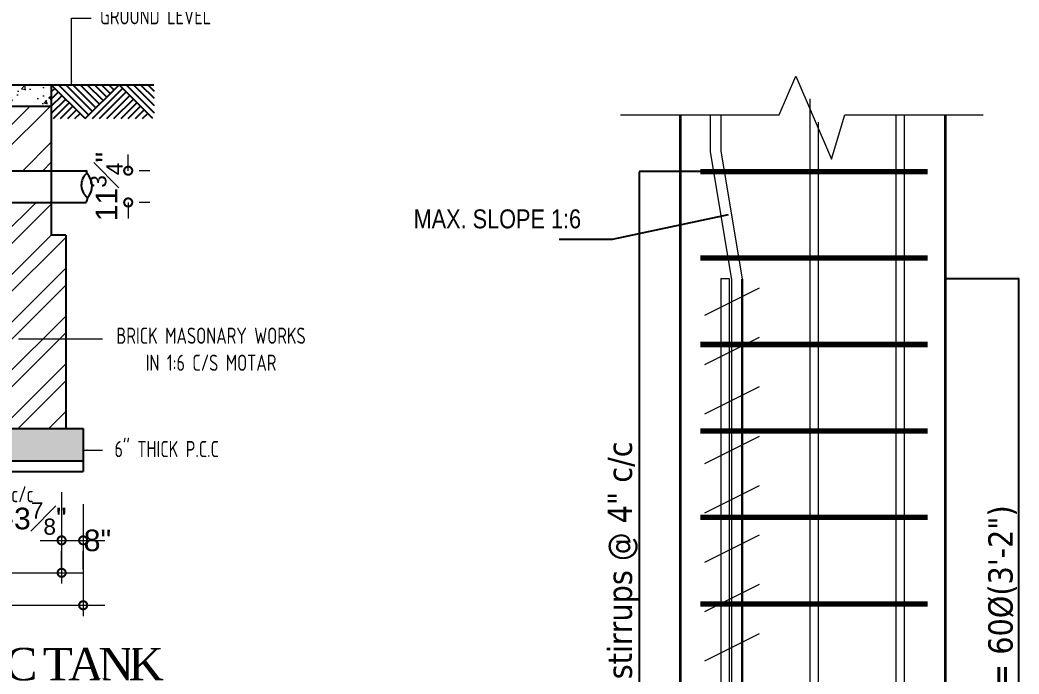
# Model space of a CAD drawing. Header units: inches. Extents: x 149715 to 156550, y -16726 to -14386.
# Drawn here: x 154654.8 to 155024.3, y -16023.5 to -15781.4 of the extents above; entities that cross this region are included whole.
import ezdxf

# ---------------------------------------------------------------- set-up
doc = ezdxf.new("R2010")
doc.units = ezdxf.units.IN
doc.header["$LTSCALE"] = 0.5
doc.header["$MEASUREMENT"] = 0
doc.header["$PDMODE"] = 66
doc.layers.add('1', color=1, linetype='Continuous')
for name, color, linetype, lineweight in [('concrete', 8, 'Continuous', 9), ('DIM', 4, 'Continuous', 5), ('DIM_LINE', 165, 'Continuous', 15), ('Dimensions', 62, 'Continuous', 13), ('hatch', 9, 'Continuous', 5), ('REN-1', 212, 'Continuous', 30), ('STIRRUPS', 14, 'Continuous', 18), ('TEXT', 220, 'Continuous', 9), ('tile', 21, 'Continuous', 9), ('TRENCH', 1, 'Continuous', 35)]:
    doc.layers.add(name, color=color, linetype=linetype, lineweight=lineweight)
doc.styles.add('int text 1in-4ft', font='trebuc.ttf', dxfattribs={"height": 3.5})
doc.styles.add('ordinary', font='ARIALN.TTF')
doc.styles.add('style1', font='arial.ttf', dxfattribs={"height": 7})
doc.styles.add('TAHOMA', font='tahoma.ttf', dxfattribs={"height": 9})
doc.styles.add('technical', font='technic_.ttf', dxfattribs={"height": 6.5})
doc.dimstyles.new('ARROW', dxfattribs={"dimscale": 96, "dimtxt": 9, "dimasz": 0.125, "dimexe": 0.078125, "dimexo": 0.09375, "dimgap": 0.03125, "dimtad": 1, "dimdec": 0, "dimzin": 3, "dimdsep": 46, "dimlunit": 4, "dimtxsty": 'TAHOMA', "dimcen": 0.09375, "dimclrd": 256, "dimclre": 256, "dimclrt": 256, "dimadec": 0, "dimazin": 0, "dimtfac": 1, "dimtdec": 0, "dimtmove": 0, "dimatfit": 3, "dimfxl": 1, "dimfrac": 2, "dimtolj": 1, "dimtzin": 0, "dimarcsym": 0})
doc.dimstyles.new('dim 1in-4ft', dxfattribs={"dimscale": 0.5, "dimtxt": 3.5, "dimasz": 3, "dimexe": 6, "dimexo": 12, "dimgap": 1, "dimtad": 1, "dimzin": 0, "dimdsep": 46, "dimlunit": 4, "dimtxsty": 'int text 1in-4ft', "dimblk": 'DOT', "dimcen": 4, "dimdle": 6, "dimclrt": 7, "dimadec": 0, "dimazin": 0, "dimtfac": 1, "dimtofl": 0, "dimtmove": 0, "dimatfit": 3, "dimfxl": 7, "dimfxlon": 1, "dimtolj": 1, "dimtzin": 0, "dimarcsym": 0})
doc.dimstyles.new('Ronika', dxfattribs={"dimtxt": 8, "dimasz": 6, "dimexe": 4, "dimexo": 16, "dimgap": 2, "dimtad": 1, "dimdec": 3, "dimzin": 3, "dimdsep": 46, "dimlunit": 4, "dimtxsty": 'style1', "dimblk": 'DOTSMALL', "dimcen": 2, "dimdle": 8, "dimclrd": 256, "dimclre": 7, "dimclrt": 256, "dimadec": 0, "dimazin": 0, "dimtfac": 0.75, "dimtdec": 3, "dimtix": 1, "dimtofl": 0, "dimtmove": 2, "dimatfit": 3, "dimfxl": 1, "dimfrac": 1, "dimtolj": 1, "dimtzin": 0, "dimlwd": 13, "dimlwe": 13, "dimarcsym": 0})

# ---------------------------------------------------------------- blocks, each defined once
blk = doc.blocks.new('*D73')
at = {"layer": 'Defpoints', "color": 0, "lineweight": -3, "transparency": 16777216}
for p in [(81384.01, 74775.59), (81446, 74775.59), (81446, 74487.82)]:
    blk.add_point(p, dxfattribs=at)
at = {"layer": 'DIM', "color": 0, "lineweight": -2, "transparency": 16777216}
for p, q in [((81445.75, 74775.59), (81383.93, 74775.59)), ((81384.01, 74487.95), (81384.01, 74775.47)), ((81445.75, 74487.82), (81383.93, 74487.82))]:
    blk.add_line(p, q, dxfattribs=at)
at = {"layer": 'DIM', "color": 0, "lineweight": -3, "transparency": 16777216}
for points in [[(81383.99, 74775.47), (81384.03, 74775.47), (81384.01, 74775.59)], [(81383.99, 74487.95), (81384.03, 74487.95), (81384.01, 74487.82)]]:
    blk.add_solid(points, dxfattribs=at)
at = {"layer": 'DIM', "color": 7, "transparency": 16777216, "insert": (81378.03, 74631.71), "char_height": 9, "attachment_point": 5, "rotation": 90, "style": 'TAHOMA'}
blk.add_mtext('\\A1;stirrups @ 4" c/c', dxfattribs=at)
blk = doc.blocks.new('*D74')
at = {"layer": 'Defpoints', "color": 0, "lineweight": -3, "transparency": 16777216}
for p in [(81497.08, 74735.98), (81524.36, 74735.98), (81497.08, 74487.59)]:
    blk.add_point(p, dxfattribs=at)
at = {"layer": 'DIM', "color": 0, "lineweight": -2, "transparency": 16777216}
for p, q in [((81497.33, 74735.98), (81524.44, 74735.98)), ((81524.36, 74487.72), (81524.36, 74735.85)), ((81497.33, 74487.59), (81524.44, 74487.59))]:
    blk.add_line(p, q, dxfattribs=at)
at = {"layer": 'DIM', "color": 0, "lineweight": -3, "transparency": 16777216}
for points in [[(81524.34, 74735.85), (81524.38, 74735.85), (81524.36, 74735.98)], [(81524.34, 74487.72), (81524.38, 74487.72), (81524.36, 74487.59)]]:
    blk.add_solid(points, dxfattribs=at)
at = {"layer": 'DIM', "color": 7, "transparency": 16777216, "insert": (81518.38, 74611.78), "char_height": 9, "attachment_point": 5, "rotation": 90, "style": 'TAHOMA'}
blk.add_mtext('\\A1;ld = 60%%C(3\'-2")', dxfattribs=at)
blk = doc.blocks.new('_DOTSMALL')
at = {"color": 0, "linetype": 'ByBlock', "const_width": 0.5}
blk.add_lwpolyline([(-0.0625, 0, 1), (0.0625, 0, 1)], format="xyb", close=True, dxfattribs=at)
blk = doc.blocks.new('*D104')
at = {"layer": 'Defpoints', "color": 0, "transparency": 16777216}
for p in [(-176588.42, 43756.35), (-176580.4, 43756.35), (-176588.42, 43744.61)]:
    blk.add_point(p, dxfattribs=at)
at = {"layer": 'DIM_LINE', "lineweight": 13, "transparency": 16777216}
for p, q in [((-176580.4, 43756.35), (-176580.4, 43762.35)), ((-176580.4, 43744.61), (-176580.4, 43738.61))]:
    blk.add_line(p, q, dxfattribs=at)
at = {"layer": 'DIM_LINE', "color": 7, "lineweight": 13, "transparency": 16777216}
for p, q in [((-176572.42, 43756.35), (-176576.4, 43756.35)), ((-176572.42, 43744.61), (-176576.4, 43744.61))]:
    blk.add_line(p, q, dxfattribs=at)
at = {"layer": 'DIM_LINE', "lineweight": 13, "transparency": 16777216, "xscale": 6, "yscale": 6, "zscale": 6}
for p, rotation in [((-176580.4, 43756.35), 270), ((-176580.4, 43744.61), 90)]:
    blk.add_blockref('_DOTSMALL', p, dxfattribs=dict(at, rotation=rotation))
at = {"layer": 'DIM_LINE', "transparency": 16777216, "insert": (-176588.47, 43750.48), "char_height": 8, "attachment_point": 5, "rotation": 90, "style": 'style1'}
blk.add_mtext('\\A1;11{\\H0.750000x;\\S3#4;}"', dxfattribs=at)
blk = doc.blocks.new('*D107')
at = {"layer": 'Defpoints', "color": 0, "transparency": 16777216}
for p in [(-176605.02, 43624.87), (-176597.06, 43624.87), (-176597.06, 43619.56)]:
    blk.add_point(p, dxfattribs=at)
at = {"layer": 'DIM_LINE', "lineweight": 13, "transparency": 16777216}
blk.add_line((-176613.02, 43619.56), (-176589.06, 43619.56), dxfattribs=at)
at = {"layer": 'DIM_LINE', "color": 7, "lineweight": 13, "transparency": 16777216}
for p, q in [((-176605.02, 43608.87), (-176605.02, 43615.56)), ((-176597.06, 43608.87), (-176597.06, 43615.56))]:
    blk.add_line(p, q, dxfattribs=at)
at = {"layer": 'DIM_LINE', "lineweight": 13, "transparency": 16777216, "xscale": 6, "yscale": 6, "zscale": 6, "rotation": 180}
blk.add_blockref('_DOTSMALL', (-176605.02, 43619.56), dxfattribs=at)
at = {"layer": 'DIM_LINE', "lineweight": 13, "transparency": 16777216, "xscale": 6, "yscale": 6, "zscale": 6}
blk.add_blockref('_DOTSMALL', (-176597.06, 43619.56), dxfattribs=at)
at = {"layer": 'DIM_LINE', "transparency": 16777216, "insert": (-176591.77, 43619.51), "char_height": 8, "attachment_point": 5, "style": 'style1'}
blk.add_mtext('\\A1;8"', dxfattribs=at)
blk = doc.blocks.new('*D108')
at = {"layer": 'Defpoints', "color": 0, "transparency": 16777216}
for p in [(-176632.85, 43624.87), (-176605.02, 43624.87), (-176605.02, 43619.56)]:
    blk.add_point(p, dxfattribs=at)
at = {"layer": 'DIM_LINE', "lineweight": 13, "transparency": 16777216}
for p, q in [((-176632.85, 43619.56), (-176638.85, 43619.56)), ((-176605.02, 43619.56), (-176599.02, 43619.56))]:
    blk.add_line(p, q, dxfattribs=at)
at = {"layer": 'DIM_LINE', "color": 7, "lineweight": 13, "transparency": 16777216}
for p, q in [((-176632.85, 43608.87), (-176632.85, 43615.56)), ((-176605.02, 43608.87), (-176605.02, 43615.56))]:
    blk.add_line(p, q, dxfattribs=at)
at = {"layer": 'DIM_LINE', "lineweight": 13, "transparency": 16777216, "xscale": 6, "yscale": 6, "zscale": 6}
blk.add_blockref('_DOTSMALL', (-176632.85, 43619.56), dxfattribs=at)
at = {"layer": 'DIM_LINE', "lineweight": 13, "transparency": 16777216, "xscale": 6, "yscale": 6, "zscale": 6, "rotation": 180}
blk.add_blockref('_DOTSMALL', (-176605.02, 43619.56), dxfattribs=at)
at = {"layer": 'DIM_LINE', "transparency": 16777216, "insert": (-176618.93, 43627.65), "char_height": 8, "attachment_point": 5, "style": 'style1'}
blk.add_mtext('\\A1;2\'-3{\\H0.750000x;\\S7#8;}"', dxfattribs=at)
blk = doc.blocks.new('*D117')
at = {"layer": 'Defpoints', "color": 0, "transparency": 16777216}
for p in [(-176775.53, 43653.41), (-176605.02, 43653.41), (-176605.02, 43607.56)]:
    blk.add_point(p, dxfattribs=at)
at = {"layer": 'DIM_LINE', "color": 7, "lineweight": 13, "transparency": 16777216}
for p, q in [((-176775.53, 43637.41), (-176775.53, 43603.56)), ((-176605.02, 43637.41), (-176605.02, 43603.56))]:
    blk.add_line(p, q, dxfattribs=at)
at = {"layer": 'DIM_LINE', "lineweight": 13, "transparency": 16777216}
blk.add_line((-176783.53, 43607.56), (-176597.02, 43607.56), dxfattribs=at)
at = {"layer": 'DIM_LINE', "lineweight": 13, "transparency": 16777216, "xscale": 6, "yscale": 6, "zscale": 6, "rotation": 180}
blk.add_blockref('_DOTSMALL', (-176775.53, 43607.56), dxfattribs=at)
at = {"layer": 'DIM_LINE', "lineweight": 13, "transparency": 16777216, "xscale": 6, "yscale": 6, "zscale": 6}
blk.add_blockref('_DOTSMALL', (-176605.02, 43607.56), dxfattribs=at)
at = {"layer": 'DIM_LINE', "transparency": 16777216, "insert": (-176690.27, 43615.58), "char_height": 8, "attachment_point": 5, "style": 'style1'}
blk.add_mtext('\\A1;14\'-2{\\H0.750000x;\\S1#2;}"', dxfattribs=at)
blk = doc.blocks.new('_Dot')
at = {"color": 0, "linetype": 'ByBlock', "lineweight": -2}
blk.add_line((-0.5, 0), (-1, 0), dxfattribs=at)
at = {"color": 0, "linetype": 'ByBlock', "const_width": 0.5}
blk.add_lwpolyline([(-0.25, 0, 1), (0.25, 0, 1)], format="xyb", close=True, dxfattribs=at)
blk = doc.blocks.new('*D118')
at = {"layer": 'Defpoints', "color": 0, "transparency": 16777216}
for p in [(-176783.48, 43645.03), (-176597.06, 43645.03), (-176597.06, 43595.56)]:
    blk.add_point(p, dxfattribs=at)
at = {"layer": 'DIM_LINE', "color": 7, "lineweight": 13, "transparency": 16777216}
for p, q in [((-176783.48, 43629.03), (-176783.48, 43591.56)), ((-176597.06, 43629.03), (-176597.06, 43591.56))]:
    blk.add_line(p, q, dxfattribs=at)
at = {"layer": 'DIM_LINE', "lineweight": 13, "transparency": 16777216}
blk.add_line((-176791.48, 43595.56), (-176589.06, 43595.56), dxfattribs=at)
at = {"layer": 'DIM_LINE', "lineweight": 13, "transparency": 16777216, "xscale": 6, "yscale": 6, "zscale": 6, "rotation": 180}
blk.add_blockref('_DOTSMALL', (-176783.48, 43595.56), dxfattribs=at)
at = {"layer": 'DIM_LINE', "lineweight": 13, "transparency": 16777216, "xscale": 6, "yscale": 6, "zscale": 6}
blk.add_blockref('_DOTSMALL', (-176597.06, 43595.56), dxfattribs=at)
at = {"layer": 'DIM_LINE', "transparency": 16777216, "insert": (-176690.27, 43603.75), "char_height": 8, "attachment_point": 5, "style": 'style1'}
blk.add_mtext('\\A1;15\'-6{\\H0.750000x;\\S3#8;}"', dxfattribs=at)
blk = doc.blocks.new('*D124')
at = {"layer": 'Defpoints', "color": 0, "transparency": 16777216}
for p in [(-176783.48, 43649.01), (-176597.06, 43649.01), (-176597.06, 43595.56)]:
    blk.add_point(p, dxfattribs=at)
at = {"layer": 'DIM_LINE', "color": 7, "lineweight": 13, "transparency": 16777216}
for p, q in [((-176783.48, 43633.01), (-176783.48, 43591.56)), ((-176597.06, 43633.01), (-176597.06, 43591.56))]:
    blk.add_line(p, q, dxfattribs=at)
at = {"layer": 'DIM_LINE', "lineweight": 13, "transparency": 16777216}
blk.add_line((-176791.48, 43595.56), (-176589.06, 43595.56), dxfattribs=at)
at = {"layer": 'DIM_LINE', "lineweight": 13, "transparency": 16777216, "xscale": 6, "yscale": 6, "zscale": 6, "rotation": 180}
blk.add_blockref('_DOTSMALL', (-176783.48, 43595.56), dxfattribs=at)
at = {"layer": 'DIM_LINE', "lineweight": 13, "transparency": 16777216, "xscale": 6, "yscale": 6, "zscale": 6}
blk.add_blockref('_DOTSMALL', (-176597.06, 43595.56), dxfattribs=at)
at = {"layer": 'DIM_LINE', "transparency": 16777216, "insert": (-176690.27, 43603.75), "char_height": 8, "attachment_point": 5, "style": 'style1'}
blk.add_mtext('\\A1;15\'-6{\\H0.750000x;\\S3#8;}"', dxfattribs=at)
blk = doc.blocks.new('TUYTFH')
at = {"layer": 'DIM'}
for p, q in [((81428.33, 74732.42), (81408.09, 74722.31)), ((81428.33, 74714.15), (81408.09, 74704.03)), ((81428.33, 74695.87), (81408.09, 74685.76)), ((81428.33, 74677.59), (81408.09, 74667.48)), ((81428.33, 74659.32), (81408.09, 74649.2)), ((81428.33, 74641.04), (81408.09, 74630.93)), ((81428.33, 74622.77), (81408.09, 74612.65)), ((81428.33, 74604.49), (81408.09, 74594.38))]:
    blk.add_line(p, q, dxfattribs=at)
at = {"layer": 'hatch'}
for p, q in [((81447.05, 74802.49), (81447.05, 74471.4)), ((81450.12, 74793.9), (81450.12, 74462.81)), ((81414.08, 74735.98), (81417.15, 74735.98))]:
    blk.add_line(p, q, dxfattribs=at)
for points in [[(81377.03, 74796.62), (81435.73, 74796.62), (81441.88, 74810.92), (81455.04, 74780.13), (81460.02, 74796.62), (81511.2, 74796.62)], [(81410.17, 74796.62), (81410.17, 74783), (81418.08, 74735.5), (81418.08, 74487.82)], [(81414.08, 74796.62), (81414.08, 74783.32), (81422, 74735.82), (81422, 74487.82)], [(81479.01, 74465.52), (81479.01, 74796.62)], [(81482.08, 74465.52), (81482.08, 74796.62)], [(81414.08, 74735.98), (81414.08, 74465.52)], [(81417.15, 74735.98), (81417.15, 74465.52)], [(81418.08, 74735.98), (81418.08, 74487.59)]]:
    blk.add_lwpolyline(points, dxfattribs=at)
at = {"layer": 'REN-1', "ltscale": 0.75}
blk.add_line((81422, 74735.82), (81422, 74506.31), dxfattribs=at)
at = {"layer": 'STIRRUPS', "const_width": 2}
for points in [[(81490.58, 74775.59), (81406.58, 74775.59)], [(81490.58, 74743.59), (81406.58, 74743.59)], [(81490.58, 74711.59), (81406.58, 74711.59)], [(81490.58, 74679.59), (81406.58, 74679.59)], [(81490.58, 74647.59), (81406.58, 74647.59)], [(81490.58, 74615.59), (81406.58, 74615.59)]]:
    blk.add_lwpolyline(points, dxfattribs=at)
at = {"layer": 'TRENCH'}
for p, q in [((81399.08, 74796.62), (81399.08, 74465.52)), ((81497.08, 74796.62), (81497.08, 74461.73))]:
    blk.add_line(p, q, dxfattribs=at)
at = {"layer": 'TEXT', "style": 'technical'}
blk.add_text('MAX. SLOPE 1:6', height=7, dxfattribs=at).set_placement((81300.47, 74754.58))
at = {"layer": 'DIM'}
for base, p1, p2, text, picture, middle in [((81384.01, 74775.59), (81446, 74487.82), (81446, 74775.59), 'stirrups @ 4" c/c', '*D73', (81378.03, 74631.71)), ((81524.36, 74735.98), (81497.08, 74487.59), (81497.08, 74735.98), 'ld = 60%%C(3\'-2")', '*D74', (81518.38, 74611.78))]:
    dim = blk.add_linear_dim(base=base, p1=p1, p2=p2, angle=90, text=text, dimstyle='ARROW', override={"dimscale": 1}, dxfattribs=at)
    dim.commit()
    dim.dimension.update_dxf_attribs({"geometry": picture, "text_midpoint": middle})
blk.add_leader([(81416.8, 74759.57), (81373.95, 74750.44), (81354.33, 74750.44)], dimstyle='ARROW', override={"dimscale": 1, "dimgap": 0.03125, "dimtad": 0}, dxfattribs=at)
blk = doc.blocks.new('TGCV')
at = {"layer": 'concrete', "ltscale": 0.5}
h = blk.add_hatch(dxfattribs=at)
h.set_pattern_fill('AR-CONC', color=256, scale=1.8, style=0)
h.set_pattern_definition([(50, (-304825.981, 177459.022), (12.9106833, -1.1295384), [1.35, -14.85]), (355, (-304825.981, 177459.022), (-2.497524, 13.5394584), [1.08, -11.88]), (100.4514, (-304824.906, 177458.928), (10.4131689, 12.4099118), [1.1473234, -12.620558]), (46.1842, (-304825.981, 177462.622), (19.2103389, -2.9793423), [2.025, -22.275]), (96.6356, (-304824.38, 177462.374), (16.8239287, 17.5341217), [1.7209852, -18.930834]), (351.1842, (-304825.981, 177462.622), (16.823915, 17.5341348), [1.62, -17.82]), (21, (-304824.181, 177461.722), (10.74432694, -7.24714003), [1.35, -14.85]), (326, (-304824.181, 177461.722), (4.379676, 13.0527008), [1.08, -11.88]), (71.4514, (-304823.286, 177461.118), (15.1240073, 5.8055489), [1.1473234, -12.620558]), (37.5, (-304825.9814, 177459.022), (0.2188774, 5.99208937), [0, -11.736, 0, -12.06, 0, -11.925]), (7.5, (-304825.9814, 177459.022), (4.73525167, 7.09941081), [0, -6.876, 0, -11.466, 0, -4.545]), (327.5, (-304829.9954, 177459.022), (9.60880385, -0.40598769), [0, -4.5, 0, -14.04, 0, -18.63]), (317.5, (-304831.7954, 177459.022), (10.49735105, 1.8018897), [0, -5.85, 0, -9.324, 0, -13.23])])
h.paths.add_polyline_path([(-171096.8748, 55640.8953), (-171152.7699, 55640.8953), (-171152.7699, 55646.7649), (-171158.6395, 55646.7649), (-171158.6395, 55640.8953), (-171164.603, 55640.8953), (-171164.603, 55632.944), (-171096.8748, 55632.944)])
h = blk.add_hatch(dxfattribs=at)
h.set_pattern_fill('AR-CONC', color=256, style=0)
h.set_pattern_definition([(50, (-304825.9814, 177459.022), (7.17260183, -0.62752135), [0.75, -8.25]), (355, (-304825.9814, 177459.022), (-1.38751334, 7.52192134), [0.6, -6.6]), (100.4514, (-304825.384, 177458.9696), (5.78509382, 6.89439542), [0.6374019, -7.01142112]), (46.1842, (-304825.9814, 177461.022), (10.6724105, -1.65519014), [1.125, -12.375]), (96.6356, (-304825.092, 177460.884), (9.34662706, 9.7411787), [0.9561029, -10.51713]), (351.1842, (-304825.981, 177461.022), (9.34661945, 9.741186), [0.9, -9.9]), (21, (-304824.9814, 177460.522), (5.96907052, -4.0261889), [0.75, -8.25]), (326, (-304824.9814, 177460.522), (2.43315332, 7.25150045), [0.6, -6.6]), (71.4514, (-304824.484, 177460.1864), (8.40222629, 3.22530497), [0.6374019, -7.01142112]), (37.5, (-304825.9814, 177459.022), (0.121598553, 3.32893854), [0, -6.52, 0, -6.7, 0, -6.625]), (7.5, (-304825.9814, 177459.022), (2.630695374, 3.94411712), [0, -3.82, 0, -6.37, 0, -2.525]), (327.5, (-304828.2114, 177459.022), (5.33822436, -0.225548717), [0, -2.5, 0, -7.8, 0, -10.35]), (317.5, (-304829.2114, 177459.022), (5.83186169, 1.00104982), [0, -3.25, 0, -5.18, 0, -7.35])])
h.paths.add_polyline_path([(-171271.5115, 55513.6742), (-171085.0938, 55513.6742), (-171085.0938, 55501.7472), (-171271.5115, 55501.7472)])
at = {"layer": 'hatch', "lineweight": 9, "ltscale": 5}
h = blk.add_hatch(dxfattribs=at)
h.set_pattern_fill('STEEL', color=256, scale=119.2698, style=0)
h.set_pattern_definition([(45, (-304825.981, 177459.022), (-10.5420605, 10.5420605), []), (45, (-304825.981, 177466.476), (-10.5420605, 10.5420605), [])])
h.paths.add_polyline_path([(-171096.8748, 55632.944), (-171114.8748, 55632.944), (-171114.8748, 55609.09), (-171096.8748, 55609.09)])
h = blk.add_hatch(dxfattribs=at)
h.set_pattern_fill('STEEL', color=256, scale=100, style=0)
h.set_pattern_definition([(45, (-304825.981, 177459.022), (-8.8388348, 8.8388348), []), (45, (-304825.981, 177465.272), (-8.8388348, 8.8388348), [])])
h.paths.add_polyline_path([(-171091.4835, 55585.2361), (-171096.8748, 55585.2361), (-171096.8748, 55597.3509), (-171114.8748, 55597.3509), (-171114.8748, 55513.6742), (-171091.4835, 55513.6742)])
at = {"layer": '1', "color": 1}
for p, q in [((-171152.7699, 55640.8953), (-171058.9331, 55640.8953)), ((-171096.8748, 55640.8953), (-171096.8748, 55585.2361)), ((-171164.603, 55632.944), (-171096.8748, 55632.944)), ((-171091.4835, 55585.2361), (-171097.1791, 55585.2361)), ((-171091.4835, 55585.2361), (-171091.4835, 55513.6742)), ((-171271.5115, 55513.6742), (-171085.0938, 55513.6742)), ((-171085.0938, 55513.6742), (-171085.0938, 55497.7715)), ((-171271.5115, 55501.7472), (-171085.0938, 55501.7472)), ((-171271.5115, 55497.7715), (-171085.0938, 55497.7715))]:
    blk.add_line(p, q, dxfattribs=at)
at = {"layer": '1', "color": 6}
for p, q in [((-171084.353, 55628.3736), (-171096.8748, 55640.8953)), ((-171096.8748, 55638.239), (-171095.5466, 55639.5672)), ((-171096.8748, 55635.5828), (-171094.2185, 55638.239)), ((-171083.0249, 55629.7017), (-171094.2185, 55640.8953)), ((-171081.6968, 55631.0298), (-171091.5623, 55640.8953)), ((-171080.3686, 55632.358), (-171088.906, 55640.8953)), ((-171079.0405, 55633.6861), (-171086.2497, 55640.8953)), ((-171084.353, 55628.3736), (-171071.8313, 55640.8953)), ((-171077.7124, 55635.0142), (-171083.5935, 55640.8953)), ((-171081.6968, 55628.3736), (-171070.5032, 55639.5672)), ((-171076.3843, 55636.3423), (-171080.9372, 55640.8953)), ((-171079.0405, 55628.3736), (-171069.175, 55638.239)), ((-171075.0561, 55637.6705), (-171078.2809, 55640.8953)), ((-171073.728, 55638.9986), (-171075.6247, 55640.8953)), ((-171059.3096, 55628.3736), (-171071.8313, 55640.8953)), ((-171058.7255, 55630.4458), (-171069.175, 55640.8953)), ((-171058.7255, 55633.102), (-171066.5188, 55640.8953)), ((-171058.7255, 55635.7583), (-171063.8625, 55640.8953)), ((-171058.7255, 55638.4145), (-171061.2063, 55640.8953)), ((-171096.8748, 55632.9265), (-171092.8904, 55636.9109)), ((-171096.8748, 55630.2703), (-171091.5623, 55635.5828)), ((-171096.1152, 55628.3736), (-171090.2341, 55634.2546)), ((-171076.3843, 55628.3736), (-171067.8469, 55636.9109)), ((-171073.728, 55628.3736), (-171066.5188, 55635.5828)), ((-171071.0717, 55628.3736), (-171065.1906, 55634.2546)), ((-171093.4589, 55628.3736), (-171088.906, 55632.9265)), ((-171090.8027, 55628.3736), (-171087.5779, 55631.5984)), ((-171088.1464, 55628.3736), (-171086.2497, 55630.2703)), ((-171068.4155, 55628.3736), (-171063.8625, 55632.9265)), ((-171065.7592, 55628.3736), (-171062.5344, 55631.5984)), ((-171063.1029, 55628.3736), (-171061.2063, 55630.2703))]:
    blk.add_line(p, q, dxfattribs=at)
at = {"layer": '1', "color": 5}
for p, q in [((-171122.8261, 55609.09), (-171096.8748, 55609.09)), ((-171102.8748, 55609.09), (-171083.9723, 55609.09)), ((-171122.8261, 55597.3509), (-171096.8748, 55597.3509)), ((-171102.8748, 55597.3509), (-171083.9723, 55597.3509))]:
    blk.add_line(p, q, dxfattribs=at)
for centre, radius, start, end in [((-171079.8399, 55603.7824), 5.9331, 131.690397, 232.473836), ((-171084.2982, 55608.566), 0.617, 320.523056, 58.1258), ((-171088.3801, 55603.5073), 6.5763, 318.054368, 45.68746), ((-171086.8582, 55599.0495), 3.3487, 329.518962, 1.281376), ((-171083.488, 55599.1552), 0.0381, 234.00888, 305.99112)]:
    blk.add_arc(centre, radius, start, end, dxfattribs=at)
at = {"char_height": 6, "width": 136.473322, "attachment_point": 5, "style": 'ordinary'}
for s, insert in [('{\\Fisocp3|c0;\\W0.8;GROUND LEVEL}', (-171058.3099, 55666.2482)), ('{\\Fisocp3|c0;\\W0.8;BRICK MASONARY WORKS\\PIN 1:6 C/S MOTAR }', (-171037.7782, 55543.033)), ("{\\Fisocp3|c0;\\W0.8;6'' THICK P.C.C}", (-171054.1837, 55506.0892)), ('{\\Fisocp3|c0;\\W0.8;IRON FOOT STEPS AT 12 c/c}', (-171142.2011, 55489.3933))]:
    blk.add_mtext(s, dxfattribs=dict(at, insert=insert))
at = {"layer": 'TEXT', "insert": (-171300.3298, 55432.5155), "char_height": 12, "width": 950.154532, "attachment_point": 1, "style": 'ordinary'}
blk.add_mtext('{\\fTimes New Roman|b0|i0|c0|p18;\\T0.8;CROSS SECTION OF SEPTIC TANK}', dxfattribs=at)
at = {"layer": 'DIM_LINE'}
dim = blk.add_linear_dim(base=(-171068.433, 55609.09), p1=(-171076.4471, 55597.3509), p2=(-171076.4471, 55609.09), angle=90, dimstyle='Ronika', dxfattribs=at)
dim.commit()
dim.dimension.update_dxf_attribs({"geometry": '*D104', "text_midpoint": (-171076.4965, 55603.2205), "insert": (5511.9712, 11852.7381)})
for base, p1, p2, picture, middle in [((-171093.0452, 55460.2965), (-171263.5602, 55506.151), (-171093.0452, 55506.151), '*D117', (-171178.3027, 55468.3211)), ((-171085.0938, 55448.2965), (-171271.5115, 55501.7472), (-171085.0938, 55501.7472), '*D124', (-171178.3027, 55456.4916)), ((-171085.0938, 55448.2965), (-171271.5115, 55497.7715), (-171085.0938, 55497.7715), '*D118', (-171178.3027, 55456.4916)), ((-171093.0452, 55472.2965), (-171120.8748, 55477.6099), (-171093.0452, 55477.6099), '*D108', (-171106.96, 55480.3893))]:
    dim = blk.add_linear_dim(base=base, p1=p1, p2=p2, dimstyle='Ronika', dxfattribs=at)
    dim.commit()
    dim.dimension.update_dxf_attribs({"geometry": picture, "text_midpoint": middle, "insert": (5511.9712, 11852.7381)})
dim = blk.add_linear_dim(base=(-171085.0938, 55472.2965), p1=(-171093.0452, 55477.6099), p2=(-171085.0938, 55477.6099), dimstyle='Ronika', dxfattribs=at)
dim.commit()
dim.dimension.update_dxf_attribs({"geometry": '*D107', "text_midpoint": (-171079.801, 55472.252), "dimtype": 128, "insert": (5511.9712, 11852.7381)})
at = {"layer": 'Dimensions', "ltscale": 0.5}
for points in [[(-171089.3447, 55640.8953), (-171089.3447, 55665.5853), (-171082.0676, 55665.5853)], [(-171109.021, 55546.8754), (-171077.9414, 55546.8754)], [(-171085.0938, 55505.7229), (-171077.9414, 55505.7229)]]:
    blk.add_leader(points, dimstyle='dim 1in-4ft', override={"dimgap": 1, "dimtad": 0}, dxfattribs=at)

msp = doc.modelspace()

# ---------------------------------------------------------------- block references
at = {"color": 0, "lineweight": -3}
msp.add_blockref('TUYTFH', (73499.91, -90613.13), dxfattribs=at)
at = {"layer": 'tile'}
msp.add_blockref('TGCV', (325763.22, -71446.32), dxfattribs=at)

doc.saveas('drawing.dxf')
